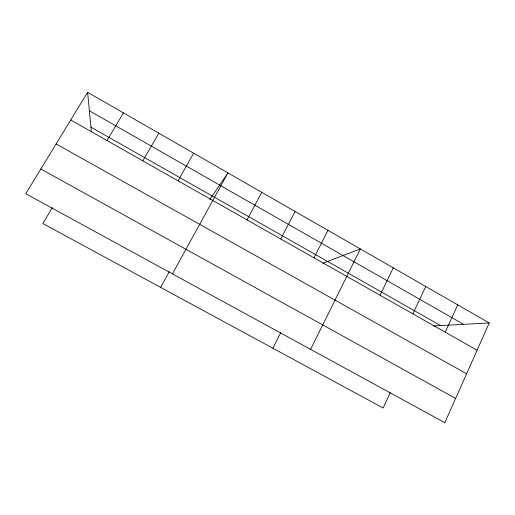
<?xml version="1.0" encoding="UTF-8"?>
<svg xmlns="http://www.w3.org/2000/svg" width="515" height="515" viewBox="0 0 515 515"><rect width="100%" height="100%" fill="white"/><g stroke="black" fill="none" stroke-linecap="round" stroke-linejoin="round"><path stroke-width="0.77" d="M489.25 322.95L444.818 422.68L25.75 193.73L87.614 92.32L489.25 322.95L433.617 325.963M445.218 332.169L457.719 304.848M390.319 392.52L383.115 408.002L42.835 223.523L52.343 207.648M412.876 313.841L425.738 286.482M380.064 295.256L393.293 267.851M310.609 349.357L360.378 248.951L322.776 263.229M272.86 348.23L280.759 332.651M313.995 257.822L327.978 230.34M280.746 238.986L295.108 211.472M247.007 219.873L261.768 192.327M172.435 273.871L227.945 172.905L209.766 199.543M160.616 287.376L169.326 271.572M178.055 180.81L193.627 153.2M142.81 160.841L158.807 133.205M107.036 140.576L123.471 112.914M40.827 169.017L455.627 398.423M56.116 143.949L466.596 373.793M70.722 120.001L477.096 350.226M90.943 127.166L440.621 325.583M89.378 110.783L463.622 324.341M87.614 92.32L91.393 131.93"/></g></svg>
